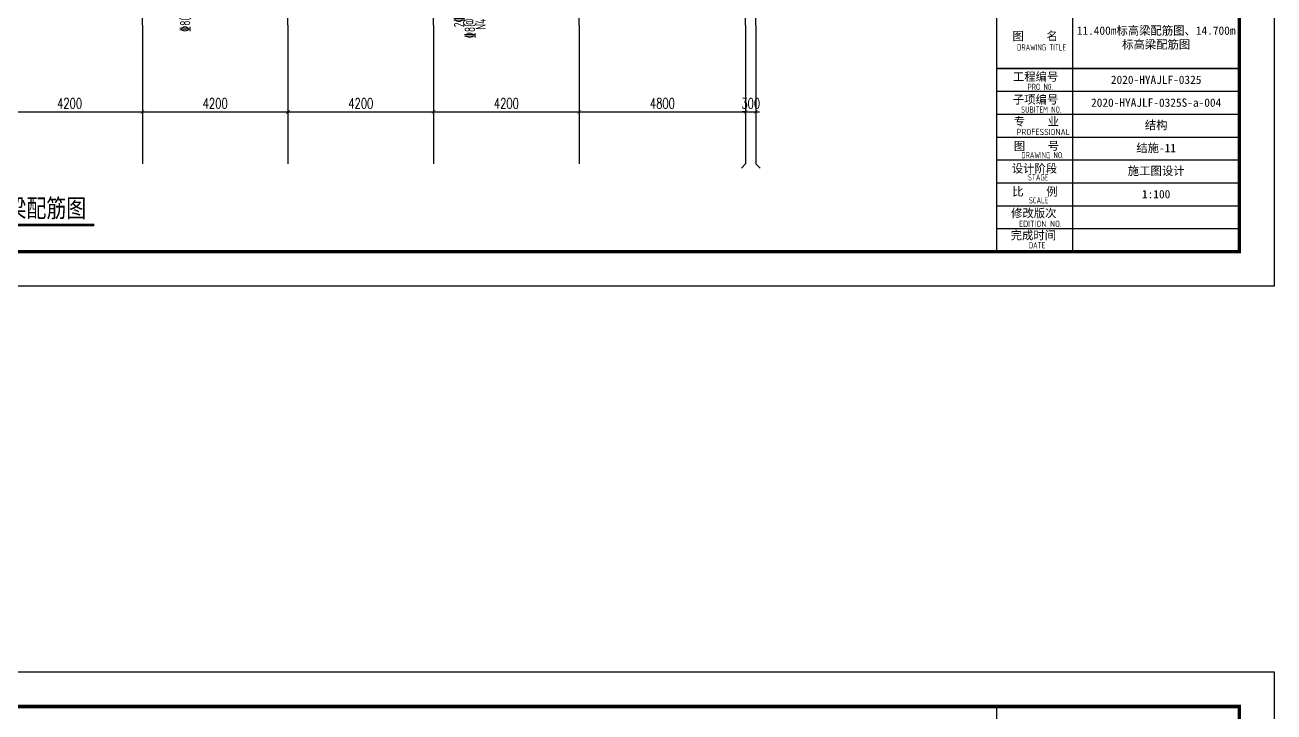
# Model space of a CAD drawing. Extents: x -638872 to -278819, y -139534 to 213996.
# Drawn here: x -314849 to -278819, y -57872 to -38055 of the extents above; entities that cross this region are included whole.
import ezdxf
from ezdxf.enums import TextEntityAlignment as Align

# ---------------------------------------------------------------- set-up
doc = ezdxf.new("R2010")
doc.units = 0
doc.header["$LTSCALE"] = 1000
doc.header["$MEASUREMENT"] = 0
doc.linetypes.add('DOTE', pattern=[2.42, 2, -0.2, 0.02, -0.2])
doc.layers.get('0').update_dxf_attribs({"linetype": 'CONTINUOUS'})
doc.layers.get('Defpoints').update_dxf_attribs({"linetype": 'CONTINUOUS'})
for name, color, linetype in [('AXIS', 171, 'CONTINUOUS'), ('DIM_SYMB', 3, 'CONTINUOUS'), ('DOTE', 14, 'DOTE'), ('PUB_TITLE', 171, 'CONTINUOUS'), ('TK', 4, 'CONTINUOUS')]:
    doc.layers.add(name, color=color, linetype=linetype)
doc.layers.add('COLU_HATCH', color=251, linetype='CONTINUOUS', lineweight=0)
doc.layers.add('梁原位标注竖向', color=7, linetype='CONTINUOUS', lineweight=25)
doc.styles.add('_TCH_DIM_T3', font='SIMPLEX', dxfattribs={"width": 0.705882, "bigfont": 'GBCBIG'})
doc.styles.add('FromPkpm', font='Pkpmeng', dxfattribs={"width": 0.7, "bigfont": 'hztxt'})
doc.styles.add('HT', font='simhei.ttf', dxfattribs={"width": 0.8})
doc.styles.add('TSSD_REIN', font='tssdeng.shx', dxfattribs={"width": 0.7, "bigfont": 'tssdchn.shx'})
doc.styles.add('图签宋体', font='', dxfattribs={"height": 300})
doc.styles.get('图签宋体').set_extended_font_data('NSimSun')
doc.dimstyles.new('_TCH_ARCH&&100', dxfattribs={"dimtxt": 297.5, "dimasz": 100, "dimexe": 250, "dimexo": 300, "dimgap": 100, "dimtad": 1, "dimdec": 0, "dimzin": 0, "dimdsep": 46, "dimtxsty": '_TCH_DIM_T3', "dimblk": 'ARCHTICK', "dimcen": 0.09, "dimclrt": 7, "dimazin": 2, "dimtfac": 1, "dimtdec": 0, "dimtix": 1, "dimtmove": 2, "dimatfit": 3, "dimfxl": 0, "dimtolj": 1, "dimtzin": 0, "dimarcsym": 0})

# ---------------------------------------------------------------- blocks, each defined once
blk = doc.blocks.new('GeYuanFrame_11813176', base_point=(18.76, 4.34))
at = {"layer": 'PUB_TITLE'}
blk.add_lwpolyline([(703.76, 14.34), (703.76, 111.14)], dxfattribs=at)
at = {"layer": 'TK'}
for p, q in [((681.76, 67.18), (751.76, 67.18)), ((681.76, 67.14), (751.76, 67.14)), ((681.76, 60.58), (751.76, 60.58)), ((681.76, 53.98), (751.76, 53.98)), ((681.76, 47.38), (751.76, 47.38)), ((681.76, 40.78), (751.76, 40.78)), ((681.76, 34.18), (751.76, 34.18)), ((681.76, 27.58), (751.76, 27.58)), ((681.76, 20.98), (751.76, 20.98)), ((681.76, 14.34), (751.76, 14.34))]:
    blk.add_line(p, q, dxfattribs=at)
blk.add_lwpolyline([(18.76, 424.34), (761.76, 424.34), (761.76, 4.34), (18.76, 4.34), (18.76, 424.34)], dxfattribs=at)
at = {"layer": 'TK', "const_width": 1}
blk.add_lwpolyline([(751.76, 414.34), (43.76, 414.34), (43.76, 14.34), (751.76, 14.34)], close=True, dxfattribs=at)
at = {"layer": 'TK'}
for points, const_width in [([(681.76, 414.34), (681.76, 14.34)], 0.4), ([(681.76, 67.18), (751.76, 67.18)], 0.35)]:
    blk.add_lwpolyline(points, dxfattribs=dict(at, const_width=const_width))
at = {"layer": 'TK', "style": '图签宋体'}
for s, p in [('图    名', (686.3, 75.3)), ('工程编号', (686.44, 63.58)), ('子项编号', (686.44, 57)), ('专    业', (686.68, 50.69)), ('图    号', (686.69, 43.58)), ('设计阶段', (686.12, 37.12)), ('比    例', (686.26, 30.44)), ('修改版次', (685.91, 24.22)), ('完成时间', (685.79, 17.83))]:
    blk.add_text(s, height=2.4, dxfattribs=at).set_placement(p)
at = {"layer": 'TK', "style": 'TSSD_REIN'}
for s, width, p in [('DRAWING TITLE', 0.7, (687.64, 72.34)), ('PRO N0.', 0.7, (690.68, 60.96)), ('SUBITEM NO.', 0.7, (688.82, 54.39)), ('PROFESSIONAL', 0.8, (687.55, 47.95)), ('DRAWING NO.', 0.7, (688.86, 41.26)), ('STAGE', 0.7, (690.76, 34.84)), ('SCALE', 0.7, (691.05, 28.23)), ('EDITION NO.', 0.8, (688.2, 21.45)), ('DATE', 0.7, (691, 15.26))]:
    blk.add_text(s, height=1.8, dxfattribs=dict(at, width=width)).set_placement(p)
at = {"layer": 'TK', "char_height": 2.4, "width": 48, "attachment_point": 5, "style": '图签宋体'}
for s, insert in [('11.400m标高梁配筋图、14.700m标高梁配筋图', (727.76, 75.94)), ('2020-HYAJLF-0325', (727.76, 63.88)), ('2020-HYAJLF-0325S-a-004', (727.76, 57.28)), ('结构', (727.76, 50.68)), ('结施-11', (727.76, 44.08)), ('施工图设计', (727.76, 37.48)), ('1:100', (727.76, 30.88))]:
    blk.add_mtext(s, dxfattribs=dict(at, insert=insert))
blk = doc.blocks.new('GeYuanFrame_70507555', base_point=(18.76, 4.34))
at = {"layer": 'TK'}
blk.add_line((43.76, 414.34), (751.76, 414.34), dxfattribs=at)
blk.add_lwpolyline([(18.76, 424.34), (761.76, 424.34), (761.76, 4.34), (18.76, 4.34), (18.76, 424.34)], dxfattribs=at)
at = {"layer": 'TK', "const_width": 1}
blk.add_lwpolyline([(751.76, 414.34), (43.76, 414.34), (43.76, 14.34), (751.76, 14.34)], close=True, dxfattribs=at)
at = {"layer": 'TK', "const_width": 0.4}
blk.add_lwpolyline([(681.76, 414.34), (681.76, 14.34)], dxfattribs=at)
blk = doc.blocks.new('_ArchTick')
at = {"color": 0, "linetype": 'ByBlock', "const_width": 0.15}
blk.add_lwpolyline([(-0.5, -0.5), (0.5, 0.5)], dxfattribs=at)
blk = doc.blocks.new('*D759')
at = {"layer": 'AXIS', "color": 0, "lineweight": -2}
for p, q in [((-315662, -38364), (-315662, -40814)), ((-311462, -38364), (-311462, -40814)), ((-315662, -40564), (-311462, -40564))]:
    blk.add_line(p, q, dxfattribs=at)
at = {"layer": 'Defpoints', "color": 0}
for p in [(-315662, -38064), (-311462, -38064), (-311462, -40564)]:
    blk.add_point(p, dxfattribs=at)
at = {"layer": 'AXIS', "color": 0, "lineweight": -2, "xscale": 100, "yscale": 100, "zscale": 100, "rotation": 180}
blk.add_blockref('_ArchTick', (-315662, -40564), dxfattribs=at)
at = {"layer": 'AXIS', "color": 0, "lineweight": -2, "xscale": 100, "yscale": 100, "zscale": 100}
blk.add_blockref('_ArchTick', (-311462, -40564), dxfattribs=at)
at = {"layer": 'AXIS', "color": 7, "insert": (-313562, -40315), "char_height": 297.5, "attachment_point": 5, "style": '_TCH_DIM_T3'}
blk.add_mtext('\\A1;4200', dxfattribs=at)
blk = doc.blocks.new('*D760')
at = {"layer": 'AXIS', "color": 0, "lineweight": -2}
for p, q in [((-311462, -38364), (-311462, -40814)), ((-307262, -38364), (-307262, -40814)), ((-311462, -40564), (-307262, -40564))]:
    blk.add_line(p, q, dxfattribs=at)
at = {"layer": 'Defpoints', "color": 0}
for p in [(-311462, -38064), (-307262, -38064), (-307262, -40564)]:
    blk.add_point(p, dxfattribs=at)
at = {"layer": 'AXIS', "color": 0, "lineweight": -2, "xscale": 100, "yscale": 100, "zscale": 100, "rotation": 180}
blk.add_blockref('_ArchTick', (-311462, -40564), dxfattribs=at)
at = {"layer": 'AXIS', "color": 0, "lineweight": -2, "xscale": 100, "yscale": 100, "zscale": 100}
blk.add_blockref('_ArchTick', (-307262, -40564), dxfattribs=at)
at = {"layer": 'AXIS', "color": 7, "insert": (-309362, -40315), "char_height": 297.5, "attachment_point": 5, "style": '_TCH_DIM_T3'}
blk.add_mtext('\\A1;4200', dxfattribs=at)
blk = doc.blocks.new('*D761')
at = {"layer": 'AXIS', "color": 0, "lineweight": -2}
for p, q in [((-307262, -38364), (-307262, -40814)), ((-303062, -38364), (-303062, -40814)), ((-307262, -40564), (-303062, -40564))]:
    blk.add_line(p, q, dxfattribs=at)
at = {"layer": 'Defpoints', "color": 0}
for p in [(-307262, -38064), (-303062, -38064), (-303062, -40564)]:
    blk.add_point(p, dxfattribs=at)
at = {"layer": 'AXIS', "color": 0, "lineweight": -2, "xscale": 100, "yscale": 100, "zscale": 100, "rotation": 180}
blk.add_blockref('_ArchTick', (-307262, -40564), dxfattribs=at)
at = {"layer": 'AXIS', "color": 0, "lineweight": -2, "xscale": 100, "yscale": 100, "zscale": 100}
blk.add_blockref('_ArchTick', (-303062, -40564), dxfattribs=at)
at = {"layer": 'AXIS', "color": 7, "insert": (-305162, -40315), "char_height": 297.5, "attachment_point": 5, "style": '_TCH_DIM_T3'}
blk.add_mtext('\\A1;4200', dxfattribs=at)
blk = doc.blocks.new('*D762')
at = {"layer": 'AXIS', "color": 0, "lineweight": -2}
for p, q in [((-303062, -38364), (-303062, -40814)), ((-298862, -38364), (-298862, -40814)), ((-303062, -40564), (-298862, -40564))]:
    blk.add_line(p, q, dxfattribs=at)
at = {"layer": 'Defpoints', "color": 0}
for p in [(-303062, -38064), (-298862, -38064), (-298862, -40564)]:
    blk.add_point(p, dxfattribs=at)
at = {"layer": 'AXIS', "color": 0, "lineweight": -2, "xscale": 100, "yscale": 100, "zscale": 100, "rotation": 180}
blk.add_blockref('_ArchTick', (-303062, -40564), dxfattribs=at)
at = {"layer": 'AXIS', "color": 0, "lineweight": -2, "xscale": 100, "yscale": 100, "zscale": 100}
blk.add_blockref('_ArchTick', (-298862, -40564), dxfattribs=at)
at = {"layer": 'AXIS', "color": 7, "insert": (-300962, -40315), "char_height": 297.5, "attachment_point": 5, "style": '_TCH_DIM_T3'}
blk.add_mtext('\\A1;4200', dxfattribs=at)
blk = doc.blocks.new('*D763')
at = {"layer": 'AXIS', "color": 0, "lineweight": -2}
for p, q in [((-298862, -38364), (-298862, -40814)), ((-294062, -38364), (-294062, -40814)), ((-298862, -40564), (-294062, -40564))]:
    blk.add_line(p, q, dxfattribs=at)
at = {"layer": 'Defpoints', "color": 0}
for p in [(-298862, -38064), (-294062, -38064), (-294062, -40564)]:
    blk.add_point(p, dxfattribs=at)
at = {"layer": 'AXIS', "color": 0, "lineweight": -2, "xscale": 100, "yscale": 100, "zscale": 100, "rotation": 180}
blk.add_blockref('_ArchTick', (-298862, -40564), dxfattribs=at)
at = {"layer": 'AXIS', "color": 0, "lineweight": -2, "xscale": 100, "yscale": 100, "zscale": 100}
blk.add_blockref('_ArchTick', (-294062, -40564), dxfattribs=at)
at = {"layer": 'AXIS', "color": 7, "insert": (-296462, -40315), "char_height": 297.5, "attachment_point": 5, "style": '_TCH_DIM_T3'}
blk.add_mtext('\\A1;4800', dxfattribs=at)
blk = doc.blocks.new('*D764')
at = {"layer": 'AXIS', "color": 0, "lineweight": -2}
for p, q in [((-294062, -38364), (-294062, -40814)), ((-293762, -38364), (-293762, -40814)), ((-294062, -40564), (-294162, -40564)), ((-294062, -40564), (-293762, -40564)), ((-293762, -40564), (-293662, -40564))]:
    blk.add_line(p, q, dxfattribs=at)
at = {"layer": 'Defpoints', "color": 0}
for p in [(-294062, -38064), (-293762, -38064), (-293762, -40564)]:
    blk.add_point(p, dxfattribs=at)
at = {"layer": 'AXIS', "color": 0, "lineweight": -2, "xscale": 100, "yscale": 100, "zscale": 100}
blk.add_blockref('_ArchTick', (-294062, -40564), dxfattribs=at)
at = {"layer": 'AXIS', "color": 0, "lineweight": -2, "xscale": 100, "yscale": 100, "zscale": 100, "rotation": 180}
blk.add_blockref('_ArchTick', (-293762, -40564), dxfattribs=at)
at = {"layer": 'AXIS', "color": 7, "insert": (-293912, -40315), "char_height": 297.5, "attachment_point": 5, "style": '_TCH_DIM_T3'}
blk.add_mtext('\\A1;300', dxfattribs=at)

msp = doc.modelspace()

# ---------------------------------------------------------------- linework, layer by layer
at = {"layer": 'AXIS'}
for p, q in [((-311462.43, -38063.97), (-311462.43, -42063.97)), ((-307262.43, -38063.97), (-307262.43, -42063.97)), ((-303062.43, -38063.97), (-303062.43, -42063.97)), ((-298862.43, -38063.97), (-298862.43, -42063.97)), ((-294062.43, -38063.97), (-294062.43, -42063.97)), ((-293762.43, -38063.97), (-293762.43, -42063.97)), ((-294179.58, -42181.13), (-294062.43, -42063.97)), ((-293645.27, -42181.13), (-293762.43, -42063.97))]:
    msp.add_line(p, q, dxfattribs=at)
at = {"layer": 'DIM_SYMB', "const_width": 70}
msp.add_lwpolyline([(-318499.46, -43823.5), (-312850.96, -43823.5)], dxfattribs=at)
at = {"layer": 'DOTE', "color": 8, "linetype": 'DOTE'}
for p, q in [((-311462.43, -38063.97), (-311462.43, -23163.97)), ((-307262.43, -38063.97), (-307262.43, -23163.97)), ((-303062.43, -38063.97), (-303062.43, -23163.97)), ((-298862.43, -38063.97), (-298862.43, -23163.97)), ((-293762.43, -38063.97), (-293762.43, -23163.97)), ((-294062.43, -38063.97), (-294062.43, -29363.97))]:
    msp.add_line(p, q, dxfattribs=at)

# ---------------------------------------------------------------- block references
at = {"layer": 'COLU_HATCH', "xscale": 100, "yscale": 100, "zscale": 100}
for name, p in [('GeYuanFrame_11813176', (-353118.7, -45590.96)), ('GeYuanFrame_70507555', (-353118.7, -98712.58))]:
    msp.add_blockref(name, p, dxfattribs=at)

# ---------------------------------------------------------------- texts
at = {"layer": 'DIM_SYMB', "color": 7, "style": 'HT', "width": 0.8}
msp.add_text('11.400m标高梁配筋图', height=525.7384, dxfattribs=at).set_placement((-318529.32, -43600.8))
at = {"layer": '梁原位标注竖向', "lineweight": 25, "style": 'FromPkpm', "width": 0.7}
for s, p in [('\x848@100(2)', (-310381.32, -37642.61)), ('\x848@100(2)', (-302166.33, -37826.15)), ('N4\x8412', (-301853.83, -37826.15)), ('2\x8420', (-302478.83, -37826.15))]:
    msp.add_text(s, height=300, rotation=90, dxfattribs=at).set_placement(p, align=Align.TOP_CENTER)

# ---------------------------------------------------------------- dimensions: what is measured, and where the dimension line sits
at = {"layer": 'AXIS'}
for p1, p2, text, picture, middle in [((-315662.43, -38063.97), (-311462.43, -38063.97), '4200', '*D759', (-313562.43, -40315.22)), ((-311462.43, -38063.97), (-307262.43, -38063.97), '4200', '*D760', (-309362.43, -40315.22)), ((-307262.43, -38063.97), (-303062.43, -38063.97), '4200', '*D761', (-305162.43, -40315.22)), ((-303062.43, -38063.97), (-298862.43, -38063.97), '4200', '*D762', (-300962.43, -40315.22)), ((-298862.43, -38063.97), (-294062.43, -38063.97), '4800', '*D763', (-296462.43, -40315.22)), ((-294062.43, -38063.97), (-293762.43, -38063.97), '300', '*D764', (-293912.43, -40315.22))]:
    dim = msp.add_aligned_dim(p1=p1, p2=p2, distance=-2500, text=text, dimstyle='_TCH_ARCH&&100', dxfattribs=at)
    dim.commit()
    dim.dimension.update_dxf_attribs({"geometry": picture, "text_midpoint": middle})

doc.saveas('drawing.dxf')
